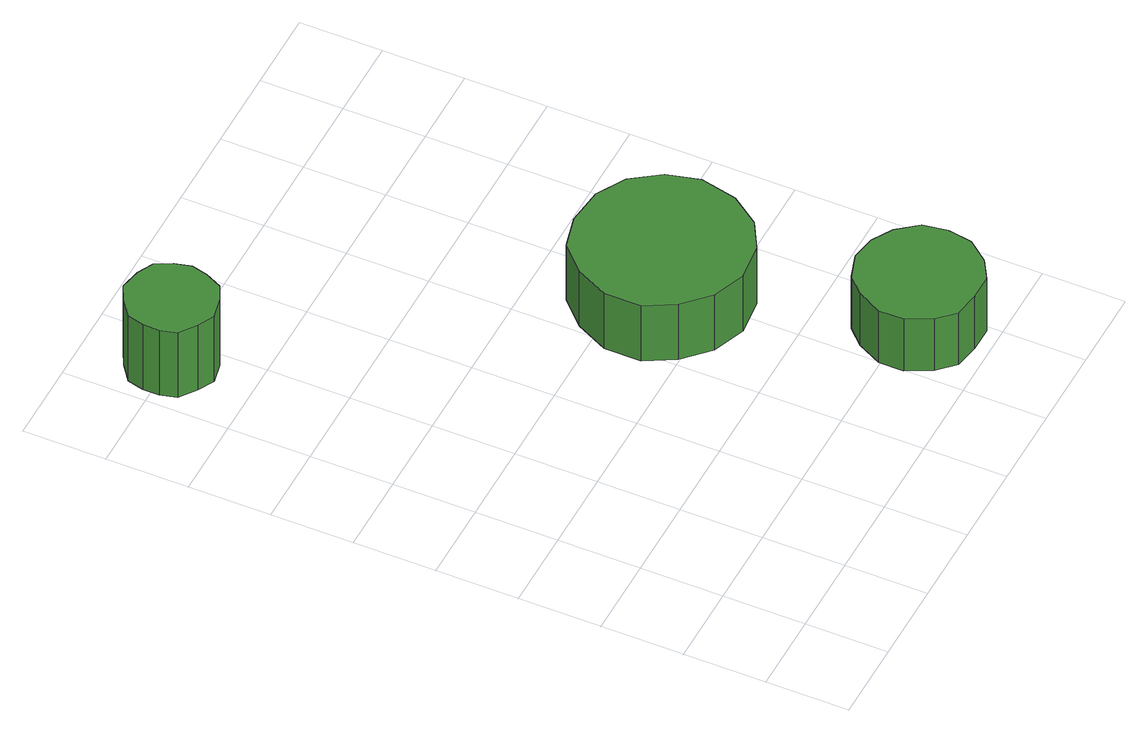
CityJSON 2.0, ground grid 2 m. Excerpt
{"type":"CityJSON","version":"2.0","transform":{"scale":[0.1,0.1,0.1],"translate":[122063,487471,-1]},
"CityObjects":{
"tree1":{"type":"SolitaryVegetationObject","attributes":{"function":"something"},"geometry":[{"type":"MultiSurface","lod":"1","boundaries":[[[0,1,2,3,4,5,6,7,8,9,10,11,12,13,14]],[[15,16,17,18,19,20,21,22,23,24,25,26,27,28,29]],[[0,29,28,1]],[[1,28,27,2]],[[2,27,26,3]],[[3,26,25,4]],[[4,25,24,5]],[[5,24,23,6]],[[6,23,22,7]],[[7,22,21,8]],[[8,21,20,9]],[[9,20,19,10]],[[10,19,18,11]],[[11,18,17,12]],[[12,17,16,13]],[[13,16,15,14]],[[14,15,29,0]]]}]},
"tree2":{"type":"SolitaryVegetationObject","attributes":{"function":"something"}},
"tree3":{"type":"SolitaryVegetationObject","attributes":{"function":"something"},"geometry":[{"type":"MultiSurface","lod":"1","boundaries":[[[30,31,32,33,34,35,36,37,38,39,40,41,42,43,44]],[[45,46,47,48,49,50,51,52,53,54,55,56,57,58,59]],[[30,59,58,31]],[[31,58,57,32]],[[32,57,56,33]],[[33,56,55,34]],[[34,55,54,35]],[[35,54,53,36]],[[36,53,52,37]],[[37,52,51,38]],[[38,51,50,39]],[[39,50,49,40]],[[40,49,48,41]],[[41,48,47,42]],[[42,47,46,43]],[[43,46,45,44]],[[44,45,59,30]]]}]},
"tree4":{"type":"SolitaryVegetationObject","attributes":{"function":"something"},"geometry":[{"type":"MultiSurface","lod":"1","boundaries":[[[60,61,62,63,64,65,66,67,68,69,70,71,72,73,74]],[[75,76,77,78,79,80,81,82,83,84,85,86,87,88,89]],[[60,89,88,61]],[[61,88,87,62]],[[62,87,86,63]],[[63,86,85,64]],[[64,85,84,65]],[[65,84,83,66]],[[66,83,82,67]],[[67,82,81,68]],[[68,81,80,69]],[[69,80,79,70]],[[70,79,78,71]],[[71,78,77,72]],[[72,77,76,73]],[[73,76,75,74]],[[74,75,89,60]]]}]},
"tree5":{"type":"SolitaryVegetationObject","attributes":{"function":"something"}},
"tree6":{"type":"SolitaryVegetationObject","attributes":{"function":"something"}},
"tree7":{"type":"SolitaryVegetationObject","attributes":{"function":"something"}}
},
"vertices":[
[24,160,27],[23,164,27],[21,168,27],[17,170,27],[12,171,27],[8,169,27],[4,166,27],[3,162,27],[3,158,27],[4,154,27],[8,151,27],[12,149,27],[17,150,27],[21,152,27],[23,156,27],[23,156,7],[21,152,7],[17,150,7],[12,149,7],[8,151,7],[4,154,7],[3,158,7],[3,162,7],[4,166,7],[8,169,7],[12,171,7],[17,170,7],[21,168,7],[23,164,7],[24,160,7],
[108,17,24],[107,23,24],[103,28,24],[98,31,24],[92,32,24],[86,30,24],[82,26,24],[79,20,24],[79,14,24],[82,8,24],[86,4,24],[92,3,24],[98,3,24],[103,6,24],[107,11,24],[107,11,8],[103,6,8],[98,3,8],[92,3,8],[86,4,8],[82,8,8],[79,14,8],[79,20,8],[82,26,8],[86,30,8],[92,32,8],[98,31,8],[103,28,8],[107,23,8],[108,17,8],
[98,72,25],[96,80,25],[91,87,25],[84,91,25],[75,92,25],[67,90,25],[61,84,25],[57,76,25],[57,67,25],[61,60,25],[67,54,25],[75,51,25],[84,52,25],[91,56,25],[96,63,25],[96,63,8],[91,56,8],[84,52,8],[75,51,8],[67,54,8],[61,60,8],[57,67,8],[57,76,8],[61,84,8],[67,90,8],[75,92,8],[84,91,8],[91,87,8],[96,80,8],[98,72,8]
]}
